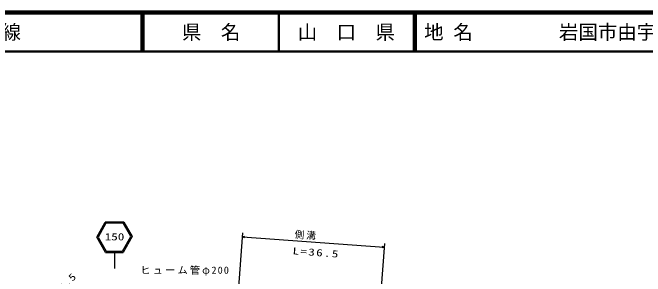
# Model space of a CAD drawing. Units: millimetres, scale not verified. Extents: x 62682 to 702682, y -6806 to 353194.
# Drawn here: x 287300 to 449916, y 285489 to 353194 of the extents above; entities that cross this region are included whole.
import ezdxf
from ezdxf.enums import TextEntityAlignment as Align

# ---------------------------------------------------------------- set-up
doc = ezdxf.new("R2010")
doc.units = ezdxf.units.MM
doc.header["$LTSCALE"] = 1000
for name, color, linetype, lineweight in [('M-BGD', 7, 'Continuous', 25), ('M-TTL', 2, 'Continuous', 140), ('M-TTL-LINE', 7, 'Continuous', 50)]:
    doc.layers.add(name, color=color, linetype=linetype, lineweight=lineweight)
doc.layers.add('M-TTL-TXT', color=7, linetype='Continuous')
doc.styles.add('ＭＳ ゴシック', font='')
doc.styles.get('ＭＳ ゴシック').set_extended_font_data('MS Gothic')

msp = doc.modelspace()

# ---------------------------------------------------------------- linework, layer by layer
at = {"layer": 'M-BGD'}
for p, q in [((308905, 295546), (311058, 299423)), ((315881, 299423), (311058, 299423)), ((315881, 299423), (318009, 295741)), ((311234, 299123), (309250, 295549)), ((315708, 299123), (311234, 299123)), ((317664, 295738), (315708, 299123)), ((345121, 278864), (346425, 296631)), ((311180, 291609), (308905, 295546)), ((309250, 295549), (311353, 291909)), ((315538, 291909), (317664, 295738)), ((318009, 295741), (315715, 291609)), ((346351, 295634), (382768, 292962)), ((382841, 293960), (381538, 276192)), ((311180, 291609), (315715, 291609)), ((311353, 291909), (315538, 291909)), ((313447, 291609), (313447, 287487))]:
    msp.add_line(p, q, dxfattribs=at)
for points in [[(346351, 295634), (346841, 295473), (346859, 295722)], [(346454, 295627), (346825, 295687), (346812, 295513)], [(346503, 295623), (346805, 295670), (346795, 295533)], [(346555, 295619), (346785, 295652), (346778, 295553)], [(346604, 295616), (346765, 295635), (346761, 295573)], [(382768, 292962), (382278, 293123), (382260, 292874)], [(382666, 292970), (382294, 292909), (382307, 293084)], [(382616, 292973), (382314, 292927), (382324, 293064)], [(382565, 292977), (382334, 292944), (382341, 293044)], [(382515, 292981), (382354, 292961), (382359, 293024)]]:
    msp.add_lwpolyline(points, close=True, dxfattribs=at)
for points in [[(346403, 295630), (346845, 295704), (346830, 295492), (346404, 295630)], [(346744, 295605), (346656, 295612), (346745, 295618), (346743, 295593), (346656, 295612)], [(382717, 292966), (382274, 292892), (382289, 293104), (382716, 292966)], [(382375, 292991), (382464, 292985), (382374, 292979), (382376, 293003), (382464, 292985)]]:
    msp.add_lwpolyline(points, dxfattribs=at)
at = {"layer": 'M-TTL'}
msp.add_line((702682, 353194), (62682, 353194), dxfattribs=at)
at = {"layer": 'M-TTL-LINE'}
for p, q in [((320432, 353194), (320432, 343194)), ((320932, 353194), (320932, 343194)), ((355682, 353194), (355682, 343194)), ((390432, 353194), (390432, 343194)), ((390932, 353194), (390932, 343194)), ((62682, 343194), (702682, 343194))]:
    msp.add_line(p, q, dxfattribs=at)

# ---------------------------------------------------------------- texts
at = {"layer": 'M-BGD', "style": 'ＭＳ ゴシック', "width": 1.35}
msp.add_text('150', height=1833, dxfattribs=at).set_placement((310959, 294177), align=Align.BOTTOM_LEFT)
at = {"layer": 'M-BGD', "char_height": 1833, "attachment_point": 7, "style": 'ＭＳ ゴシック'}
for s, insert, rotation in [('\\T1.2;側溝', (359672, 295158), 355.8), ('\\T1.2;\\W1.35;L=36.5', (359199, 291127), 355.8), ('\\T1.2;\\W1.2;側溝\\~L=15.5', (290372, 271040), 45.9)]:
    msp.add_mtext(s, dxfattribs=dict(at, insert=insert, rotation=rotation))
at = {"layer": 'M-BGD', "insert": (320115, 285659), "char_height": 1833, "attachment_point": 7, "style": 'ＭＳ ゴシック'}
msp.add_mtext('\\T1.21;\\W1.05;ヒューム管φ200', dxfattribs=at)
at = {"layer": 'M-TTL-TXT', "style": 'ＭＳ ゴシック'}
for s, p in [('一般県道銭壺山公園線', (239416, 348194)), ('地 名', (393062, 348194)), ('岩国市由宇町', (427706, 348194))]:
    msp.add_text(s, height=3666, dxfattribs=at).set_placement(p, align=Align.MIDDLE_LEFT)
for s, p in [('県\u3000名', (338307, 348194)), ('山\u3000口\u3000県', (373057, 348194))]:
    msp.add_text(s, height=3666, dxfattribs=at).set_placement(p, align=Align.MIDDLE_CENTER)

doc.saveas('drawing.dxf')
